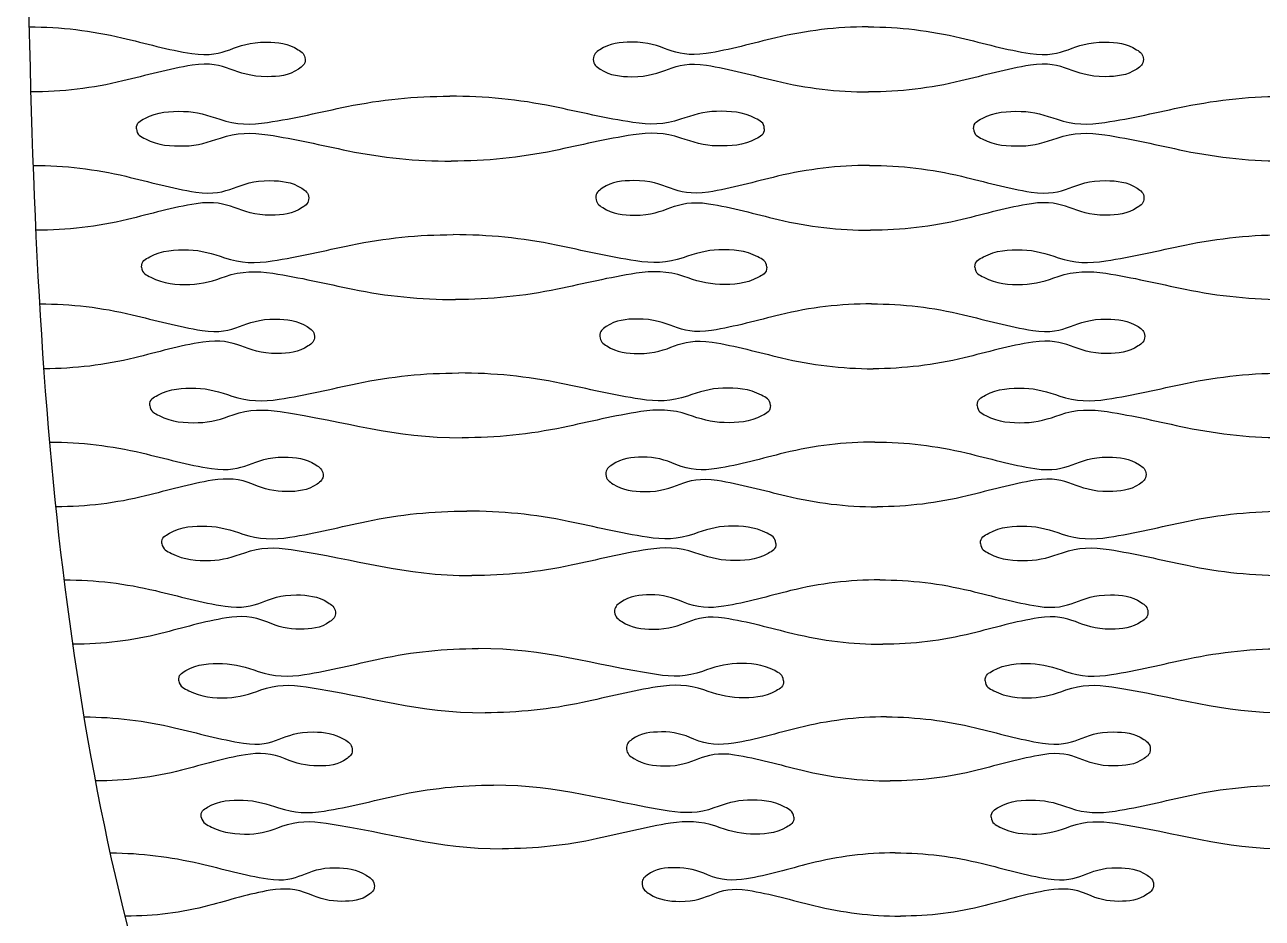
# Model space of a CAD drawing. Extents: x -15.8 to 22.7, y 5.7 to 11.5.
# Drawn here: x 9.923 to 11.948, y 7.16 to 8.622 of the extents above; entities that cross this region are included whole.
import ezdxf

# ---------------------------------------------------------------- set-up
doc = ezdxf.new("R2010")
doc.units = 0
doc.layers.add('DEFAULT', color=7, linetype='CONTINUOUS')

msp = doc.modelspace()

# ---------------------------------------------------------------- linework, layer by layer
at = {"layer": 'DEFAULT'}
for points, knots in [([(9.9234, 9.8123), (9.9234, 8.6318), (9.9234, 8.0416), (10.0267, 7.4513), (10.13, 6.8611), (10.3366, 6.2708), (11.1629, 5.6805)], [0, 0, 0, 0, 1, 1, 1, 2, 2, 2, 2]), ([(9.9308, 8.6185), (9.9823, 8.6185), (10.0322, 8.6125), (10.0824, 8.6007), (10.1205, 8.5917), (10.1581, 8.5809), (10.1969, 8.5749), (10.2545, 8.5661), (10.2641, 8.5943), (10.3189, 8.5937), (10.3376, 8.5935), (10.3542, 8.5919), (10.3708, 8.5812), (10.377, 8.5772), (10.3819, 8.5739), (10.3821, 8.5653)], [0, 0, 0, 0, 1, 1, 1, 2, 2, 2, 3, 3, 3, 4, 4, 4, 5, 5, 5, 5]), ([(11.3031, 8.6185), (11.2517, 8.6185), (11.2021, 8.6126), (11.1521, 8.6007), (11.1143, 8.5917), (11.077, 8.5809), (11.0384, 8.5749), (10.9805, 8.566), (10.971, 8.5943), (10.9158, 8.5937), (10.8972, 8.5935), (10.8807, 8.592), (10.8643, 8.5812), (10.8582, 8.5772), (10.8534, 8.5738), (10.8535, 8.5653)], [0, 0, 0, 0, 1, 1, 1, 2, 2, 2, 3, 3, 3, 4, 4, 4, 5, 5, 5, 5]), ([(11.3031, 8.6185), (11.3546, 8.6185), (11.4044, 8.6125), (11.4544, 8.6007), (11.4924, 8.5917), (11.5298, 8.5809), (11.5685, 8.5749), (11.6263, 8.5661), (11.6358, 8.5943), (11.6908, 8.5937), (11.7094, 8.5935), (11.726, 8.592), (11.7425, 8.5812), (11.7487, 8.5772), (11.7535, 8.5739), (11.7536, 8.5653)], [0, 0, 0, 0, 1, 1, 1, 2, 2, 2, 3, 3, 3, 4, 4, 4, 5, 5, 5, 5]), ([(10.3821, 8.5653), (10.3823, 8.5569), (10.3775, 8.5536), (10.3714, 8.5495), (10.355, 8.5386), (10.3386, 8.5372), (10.32, 8.537), (10.2649, 8.5364), (10.2552, 8.5647), (10.1973, 8.5558), (10.1589, 8.5498), (10.1217, 8.539), (10.084, 8.53), (10.0342, 8.5181), (9.9847, 8.5122), (9.9334, 8.5122)], [0, 0, 0, 0, 1, 1, 1, 2, 2, 2, 3, 3, 3, 4, 4, 4, 5, 5, 5, 5]), ([(10.8535, 8.5653), (10.8537, 8.5568), (10.8585, 8.5535), (10.8647, 8.5495), (10.8813, 8.5388), (10.8979, 8.5372), (10.9166, 8.537), (10.9713, 8.5364), (10.9811, 8.5646), (11.0386, 8.5558), (11.0774, 8.5498), (11.1148, 8.539), (11.1528, 8.53), (11.2028, 8.5182), (11.2525, 8.5122), (11.304, 8.5122)], [0, 0, 0, 0, 1, 1, 1, 2, 2, 2, 3, 3, 3, 4, 4, 4, 5, 5, 5, 5]), ([(11.7536, 8.5653), (11.7536, 8.5569), (11.7488, 8.5535), (11.7426, 8.5495), (11.7262, 8.5387), (11.7096, 8.5372), (11.691, 8.537), (11.6361, 8.5364), (11.6263, 8.5646), (11.5686, 8.5558), (11.53, 8.5498), (11.4927, 8.539), (11.4549, 8.53), (11.4049, 8.5181), (11.3553, 8.5122), (11.304, 8.5122)], [0, 0, 0, 0, 1, 1, 1, 2, 2, 2, 3, 3, 3, 4, 4, 4, 5, 5, 5, 5]), ([(10.1061, 8.452), (10.1059, 8.4623), (10.1125, 8.4648), (10.1198, 8.4687), (10.1405, 8.4798), (10.1609, 8.4808), (10.1833, 8.4803), (10.2042, 8.4798), (10.2232, 8.474), (10.2426, 8.4674), (10.2689, 8.4583), (10.2937, 8.4581), (10.3208, 8.4622), (10.3645, 8.4688), (10.4073, 8.4793), (10.4505, 8.4882), (10.5063, 8.4996), (10.5619, 8.5051), (10.6188, 8.5051)], [0, 0, 0, 0, 1, 1, 1, 2, 2, 2, 3, 3, 3, 4, 4, 4, 5, 5, 5, 6, 6, 6, 6]), ([(11.1333, 8.452), (11.1332, 8.4623), (11.1264, 8.4648), (11.119, 8.4687), (11.0982, 8.4797), (11.0777, 8.4808), (11.0552, 8.4803), (11.0344, 8.4798), (11.0156, 8.4741), (10.9963, 8.4674), (10.97, 8.4582), (10.9453, 8.4581), (10.9183, 8.4622), (10.8743, 8.4688), (10.8312, 8.4793), (10.7877, 8.4882), (10.7317, 8.4996), (10.6759, 8.5051), (10.6188, 8.5051)], [0, 0, 0, 0, 1, 1, 1, 2, 2, 2, 3, 3, 3, 4, 4, 4, 5, 5, 5, 6, 6, 6, 6]), ([(11.4757, 8.452), (11.4756, 8.4623), (11.4824, 8.4648), (11.4897, 8.4687), (11.5105, 8.4798), (11.5309, 8.4808), (11.5533, 8.4803), (11.5742, 8.4798), (11.5931, 8.4741), (11.6124, 8.4674), (11.6388, 8.4583), (11.6635, 8.4581), (11.6905, 8.4622), (11.7344, 8.4688), (11.7774, 8.4793), (11.8207, 8.4882), (11.8766, 8.4996), (11.9322, 8.5051), (11.9893, 8.5051)], [0, 0, 0, 0, 1, 1, 1, 2, 2, 2, 3, 3, 3, 4, 4, 4, 5, 5, 5, 6, 6, 6, 6]), ([(10.1061, 8.452), (10.1065, 8.4417), (10.1134, 8.4392), (10.1208, 8.4353), (10.1418, 8.4245), (10.1623, 8.4232), (10.1849, 8.4238), (10.2056, 8.4242), (10.2243, 8.43), (10.2434, 8.4367), (10.2697, 8.4459), (10.2944, 8.4459), (10.3213, 8.4419), (10.3654, 8.4353), (10.4087, 8.4248), (10.4523, 8.4159), (10.5083, 8.4045), (10.564, 8.3989), (10.6211, 8.3989)], [0, 0, 0, 0, 1, 1, 1, 2, 2, 2, 3, 3, 3, 4, 4, 4, 5, 5, 5, 6, 6, 6, 6]), ([(11.1333, 8.452), (11.1335, 8.4418), (11.1268, 8.4392), (11.1195, 8.4353), (11.0988, 8.4242), (11.0784, 8.4232), (11.056, 8.4238), (11.0351, 8.4242), (11.0162, 8.43), (10.9968, 8.4367), (10.9704, 8.4458), (10.9457, 8.446), (10.9186, 8.4419), (10.875, 8.4353), (10.8322, 8.4248), (10.789, 8.4159), (10.7334, 8.4044), (10.678, 8.3989), (10.6211, 8.3989)], [0, 0, 0, 0, 1, 1, 1, 2, 2, 2, 3, 3, 3, 4, 4, 4, 5, 5, 5, 6, 6, 6, 6]), ([(11.4757, 8.452), (11.4758, 8.4417), (11.4826, 8.4392), (11.4899, 8.4353), (11.5108, 8.4244), (11.5312, 8.4232), (11.5537, 8.4238), (11.5745, 8.4242), (11.5933, 8.43), (11.6126, 8.4367), (11.6389, 8.4458), (11.6636, 8.4459), (11.6906, 8.4419), (11.7345, 8.4353), (11.7775, 8.4248), (11.8209, 8.4159), (11.8767, 8.4045), (11.9323, 8.3989), (11.9893, 8.3989)], [0, 0, 0, 0, 1, 1, 1, 2, 2, 2, 3, 3, 3, 4, 4, 4, 5, 5, 5, 6, 6, 6, 6]), ([(9.9374, 8.3918), (9.9889, 8.3918), (10.0387, 8.3859), (10.0888, 8.3741), (10.1269, 8.3651), (10.1645, 8.3543), (10.2033, 8.3483), (10.2606, 8.3396), (10.27, 8.3677), (10.3246, 8.3671), (10.3433, 8.3668), (10.3599, 8.3652), (10.3765, 8.3546), (10.3827, 8.3506), (10.3877, 8.3473), (10.3879, 8.3388)], [0, 0, 0, 0, 1, 1, 1, 2, 2, 2, 3, 3, 3, 4, 4, 4, 5, 5, 5, 5]), ([(11.3053, 8.3918), (11.2541, 8.3918), (11.2047, 8.386), (11.1549, 8.3741), (11.1173, 8.3651), (11.0802, 8.3543), (11.0418, 8.3483), (10.9839, 8.3394), (10.9746, 8.3677), (10.9194, 8.3671), (10.901, 8.3668), (10.8846, 8.3655), (10.8682, 8.3546), (10.8622, 8.3505), (10.8575, 8.3472), (10.8577, 8.3388)], [0, 0, 0, 0, 1, 1, 1, 2, 2, 2, 3, 3, 3, 4, 4, 4, 5, 5, 5, 5]), ([(11.3053, 8.3918), (11.3567, 8.3918), (11.4063, 8.3859), (11.4562, 8.3741), (11.4941, 8.3651), (11.5314, 8.3543), (11.5701, 8.3483), (11.6277, 8.3395), (11.637, 8.3677), (11.6919, 8.3671), (11.7104, 8.3668), (11.7269, 8.3653), (11.7434, 8.3546), (11.7495, 8.3506), (11.7544, 8.3472), (11.7544, 8.3388)], [0, 0, 0, 0, 1, 1, 1, 2, 2, 2, 3, 3, 3, 4, 4, 4, 5, 5, 5, 5]), ([(10.3879, 8.3388), (10.3882, 8.3303), (10.3836, 8.327), (10.3775, 8.3229), (10.3613, 8.312), (10.3449, 8.3107), (10.3265, 8.3104), (10.2713, 8.3098), (10.2619, 8.3381), (10.204, 8.3292), (10.1658, 8.3232), (10.1289, 8.3125), (10.0915, 8.3035), (10.0419, 8.2915), (9.9927, 8.2857), (9.9417, 8.2857)], [0, 0, 0, 0, 1, 1, 1, 2, 2, 2, 3, 3, 3, 4, 4, 4, 5, 5, 5, 5]), ([(10.8577, 8.3388), (10.8579, 8.3302), (10.8628, 8.3269), (10.8689, 8.3229), (10.8855, 8.3122), (10.9021, 8.3107), (10.9207, 8.3104), (10.9753, 8.3098), (10.9849, 8.338), (11.0422, 8.3292), (11.0808, 8.3232), (11.1182, 8.3124), (11.1561, 8.3035), (11.2059, 8.2916), (11.2555, 8.2857), (11.3068, 8.2857)], [0, 0, 0, 0, 1, 1, 1, 2, 2, 2, 3, 3, 3, 4, 4, 4, 5, 5, 5, 5]), ([(11.7544, 8.3388), (11.7544, 8.3303), (11.7497, 8.327), (11.7436, 8.3229), (11.7272, 8.3121), (11.7107, 8.3107), (11.6922, 8.3104), (11.6373, 8.3098), (11.6278, 8.3381), (11.5702, 8.3292), (11.5318, 8.3232), (11.4946, 8.3125), (11.457, 8.3035), (11.4073, 8.2916), (11.3579, 8.2857), (11.3068, 8.2857)], [0, 0, 0, 0, 1, 1, 1, 2, 2, 2, 3, 3, 3, 4, 4, 4, 5, 5, 5, 5]), ([(10.1146, 8.2255), (10.1143, 8.2357), (10.1208, 8.2383), (10.128, 8.2422), (10.1486, 8.2533), (10.1688, 8.2543), (10.1911, 8.2538), (10.212, 8.2533), (10.2309, 8.2475), (10.2503, 8.2408), (10.2766, 8.2318), (10.3013, 8.2315), (10.3282, 8.2356), (10.3716, 8.2422), (10.4141, 8.2527), (10.4571, 8.2616), (10.5126, 8.2731), (10.5678, 8.2786), (10.6244, 8.2786)], [0, 0, 0, 0, 1, 1, 1, 2, 2, 2, 3, 3, 3, 4, 4, 4, 5, 5, 5, 6, 6, 6, 6]), ([(11.1372, 8.2255), (11.137, 8.2358), (11.1302, 8.2383), (11.1229, 8.2422), (11.1021, 8.2531), (11.0817, 8.2543), (11.0592, 8.2538), (11.0385, 8.2533), (11.0198, 8.2475), (11.0007, 8.2408), (10.9745, 8.2316), (10.9499, 8.2316), (10.9231, 8.2356), (10.8792, 8.2422), (10.8361, 8.2527), (10.7928, 8.2616), (10.737, 8.273), (10.6814, 8.2786), (10.6244, 8.2786)], [0, 0, 0, 0, 1, 1, 1, 2, 2, 2, 3, 3, 3, 4, 4, 4, 5, 5, 5, 6, 6, 6, 6]), ([(11.478, 8.2255), (11.4779, 8.2357), (11.4846, 8.2383), (11.4919, 8.2422), (11.5125, 8.2532), (11.5329, 8.2543), (11.5552, 8.2538), (11.576, 8.2533), (11.5948, 8.2475), (11.614, 8.2408), (11.6403, 8.2317), (11.665, 8.2315), (11.6918, 8.2356), (11.7355, 8.2422), (11.7783, 8.2527), (11.8214, 8.2616), (11.8771, 8.2731), (11.9325, 8.2786), (11.9893, 8.2786)], [0, 0, 0, 0, 1, 1, 1, 2, 2, 2, 3, 3, 3, 4, 4, 4, 5, 5, 5, 6, 6, 6, 6]), ([(10.1146, 8.2255), (10.1153, 8.2151), (10.1222, 8.2127), (10.1296, 8.2088), (10.1506, 8.198), (10.1711, 8.1967), (10.1937, 8.1973), (10.2142, 8.1977), (10.2327, 8.2035), (10.2516, 8.2102), (10.2778, 8.2194), (10.3023, 8.2194), (10.3291, 8.2154), (10.3731, 8.2088), (10.4163, 8.1983), (10.4599, 8.1894), (10.5157, 8.178), (10.5712, 8.1725), (10.6282, 8.1725)], [0, 0, 0, 0, 1, 1, 1, 2, 2, 2, 3, 3, 3, 4, 4, 4, 5, 5, 5, 6, 6, 6, 6]), ([(11.1372, 8.2255), (11.1375, 8.2153), (11.1308, 8.2127), (11.1236, 8.2088), (11.103, 8.1977), (11.0828, 8.1967), (11.0605, 8.1973), (11.0397, 8.1977), (11.0208, 8.2035), (11.0015, 8.2102), (10.9752, 8.2192), (10.9505, 8.2195), (10.9236, 8.2154), (10.8803, 8.2088), (10.8378, 8.1983), (10.795, 8.1894), (10.7397, 8.1779), (10.6846, 8.1725), (10.6282, 8.1725)], [0, 0, 0, 0, 1, 1, 1, 2, 2, 2, 3, 3, 3, 4, 4, 4, 5, 5, 5, 6, 6, 6, 6]), ([(11.478, 8.2255), (11.4782, 8.2152), (11.4849, 8.2127), (11.4923, 8.2088), (11.513, 8.1979), (11.5334, 8.1967), (11.5559, 8.1973), (11.5765, 8.1977), (11.5952, 8.2035), (11.6143, 8.2102), (11.6406, 8.2193), (11.6651, 8.2194), (11.692, 8.2154), (11.7357, 8.2088), (11.7785, 8.1983), (11.8218, 8.1894), (11.8773, 8.178), (11.9326, 8.1725), (11.9893, 8.1725)], [0, 0, 0, 0, 1, 1, 1, 2, 2, 2, 3, 3, 3, 4, 4, 4, 5, 5, 5, 6, 6, 6, 6]), ([(9.9481, 8.1654), (9.9994, 8.1654), (10.0491, 8.1594), (10.0991, 8.1476), (10.1371, 8.1386), (10.1747, 8.1279), (10.2135, 8.1219), (10.2704, 8.1132), (10.2795, 8.1413), (10.3338, 8.1406), (10.3524, 8.1404), (10.369, 8.1387), (10.3856, 8.1282), (10.3918, 8.1242), (10.3968, 8.1209), (10.3973, 8.1124)], [0, 0, 0, 0, 1, 1, 1, 2, 2, 2, 3, 3, 3, 4, 4, 4, 5, 5, 5, 5]), ([(11.3089, 8.1654), (11.258, 8.1654), (11.2089, 8.1595), (11.1594, 8.1476), (11.1221, 8.1386), (11.0853, 8.1278), (11.0472, 8.1219), (10.9893, 8.1129), (10.9804, 8.1413), (10.9253, 8.1406), (10.907, 8.1404), (10.8907, 8.1391), (10.8746, 8.1282), (10.8686, 8.1241), (10.8639, 8.1207), (10.8643, 8.1124)], [0, 0, 0, 0, 1, 1, 1, 2, 2, 2, 3, 3, 3, 4, 4, 4, 5, 5, 5, 5]), ([(11.3089, 8.1654), (11.36, 8.1654), (11.4094, 8.1595), (11.4591, 8.1476), (11.4968, 8.1386), (11.534, 8.1279), (11.5725, 8.1219), (11.6299, 8.1131), (11.6388, 8.1413), (11.6935, 8.1406), (11.712, 8.1404), (11.7284, 8.1389), (11.7448, 8.1282), (11.7509, 8.1241), (11.7557, 8.1208), (11.7558, 8.1124)], [0, 0, 0, 0, 1, 1, 1, 2, 2, 2, 3, 3, 3, 4, 4, 4, 5, 5, 5, 5]), ([(10.3973, 8.1124), (10.3977, 8.104), (10.3931, 8.1006), (10.3872, 8.0966), (10.3711, 8.0856), (10.3549, 8.0843), (10.3367, 8.0841), (10.2816, 8.0835), (10.2724, 8.1118), (10.2146, 8.1028), (10.1767, 8.0969), (10.1403, 8.0861), (10.1033, 8.0771), (10.0542, 8.0652), (10.0054, 8.0593), (9.9549, 8.0593)], [0, 0, 0, 0, 1, 1, 1, 2, 2, 2, 3, 3, 3, 4, 4, 4, 5, 5, 5, 5]), ([(10.8643, 8.1124), (10.8645, 8.1039), (10.8695, 8.1005), (10.8757, 8.0966), (10.8921, 8.0859), (10.9087, 8.0843), (10.9273, 8.0841), (10.9815, 8.0835), (10.9908, 8.1116), (11.0478, 8.1028), (11.0863, 8.0968), (11.1235, 8.0861), (11.1613, 8.0771), (11.2109, 8.0653), (11.2601, 8.0593), (11.3112, 8.0593)], [0, 0, 0, 0, 1, 1, 1, 2, 2, 2, 3, 3, 3, 4, 4, 4, 5, 5, 5, 5]), ([(11.7558, 8.1124), (11.7558, 8.1039), (11.7511, 8.1006), (11.745, 8.0966), (11.7288, 8.0858), (11.7124, 8.0843), (11.694, 8.0841), (11.6393, 8.0835), (11.6301, 8.1117), (11.5727, 8.1028), (11.5345, 8.0969), (11.4976, 8.0861), (11.4603, 8.0771), (11.4109, 8.0652), (11.3619, 8.0593), (11.3112, 8.0593)], [0, 0, 0, 0, 1, 1, 1, 2, 2, 2, 3, 3, 3, 4, 4, 4, 5, 5, 5, 5]), ([(10.128, 7.9992), (10.1274, 8.0093), (10.1338, 8.012), (10.1409, 8.0159), (10.1613, 8.0271), (10.1812, 8.028), (10.2033, 8.0275), (10.2241, 8.027), (10.243, 8.0212), (10.2623, 8.0146), (10.2885, 8.0056), (10.313, 8.0052), (10.3398, 8.0093), (10.3828, 8.0159), (10.4249, 8.0264), (10.4673, 8.0353), (10.5224, 8.0468), (10.5771, 8.0523), (10.6333, 8.0523)], [0, 0, 0, 0, 1, 1, 1, 2, 2, 2, 3, 3, 3, 4, 4, 4, 5, 5, 5, 6, 6, 6, 6]), ([(11.1432, 7.9992), (11.143, 8.0095), (11.1362, 8.012), (11.1289, 8.0159), (11.1082, 8.0268), (11.0878, 8.028), (11.0655, 8.0275), (11.045, 8.027), (11.0265, 8.0212), (11.0076, 8.0146), (10.9815, 8.0053), (10.9572, 8.0053), (10.9305, 8.0093), (10.8868, 8.016), (10.844, 8.0264), (10.8008, 8.0353), (10.7453, 8.0467), (10.69, 8.0523), (10.6333, 8.0523)], [0, 0, 0, 0, 1, 1, 1, 2, 2, 2, 3, 3, 3, 4, 4, 4, 5, 5, 5, 6, 6, 6, 6]), ([(11.4816, 7.9992), (11.4815, 8.0094), (11.4881, 8.012), (11.4953, 8.0159), (11.5158, 8.027), (11.536, 8.028), (11.5582, 8.0275), (11.5789, 8.027), (11.5975, 8.0212), (11.6166, 8.0146), (11.6427, 8.0055), (11.6672, 8.0053), (11.6939, 8.0093), (11.7373, 8.0159), (11.7797, 8.0264), (11.8226, 8.0353), (11.8778, 8.0468), (11.9328, 8.0523), (11.9893, 8.0523)], [0, 0, 0, 0, 1, 1, 1, 2, 2, 2, 3, 3, 3, 4, 4, 4, 5, 5, 5, 6, 6, 6, 6]), ([(10.128, 7.9992), (10.1289, 7.9889), (10.1358, 7.9865), (10.1433, 7.9826), (10.1642, 7.9719), (10.1847, 7.9705), (10.2072, 7.9711), (10.2275, 7.9715), (10.2457, 7.9772), (10.2644, 7.9839), (10.2903, 7.9933), (10.3146, 7.9931), (10.3411, 7.9891), (10.4507, 7.9727), (10.526, 7.9463), (10.639, 7.9463)], [0, 0, 0, 0, 1, 1, 1, 2, 2, 2, 3, 3, 3, 4, 4, 4, 5, 5, 5, 5]), ([(11.1432, 7.9992), (11.1436, 7.9891), (11.1371, 7.9865), (11.13, 7.9826), (11.1096, 7.9715), (11.0896, 7.9706), (11.0676, 7.9711), (11.0468, 7.9716), (11.028, 7.9773), (11.0088, 7.9839), (10.9826, 7.9929), (10.9581, 7.9932), (10.9314, 7.9891), (10.8885, 7.9826), (10.8465, 7.9721), (10.8041, 7.9632), (10.7494, 7.9518), (10.6949, 7.9463), (10.639, 7.9463)], [0, 0, 0, 0, 1, 1, 1, 2, 2, 2, 3, 3, 3, 4, 4, 4, 5, 5, 5, 6, 6, 6, 6]), ([(11.4816, 7.9992), (11.4819, 7.989), (11.4886, 7.9865), (11.4959, 7.9826), (11.5166, 7.9717), (11.5368, 7.9705), (11.5591, 7.9711), (11.5796, 7.9716), (11.5982, 7.9773), (11.6171, 7.9839), (11.6431, 7.9931), (11.6675, 7.9932), (11.6942, 7.9891), (11.7376, 7.9826), (11.7801, 7.9721), (11.823, 7.9632), (11.8781, 7.9519), (11.933, 7.9463), (11.9893, 7.9463)], [0, 0, 0, 0, 1, 1, 1, 2, 2, 2, 3, 3, 3, 4, 4, 4, 5, 5, 5, 6, 6, 6, 6]), ([(9.9645, 7.9393), (10.0156, 7.9393), (10.065, 7.9333), (10.1148, 7.9215), (10.1528, 7.9126), (10.1902, 7.9019), (10.229, 7.8959), (10.2853, 7.8873), (10.2941, 7.9152), (10.3477, 7.9146), (10.3663, 7.9144), (10.3829, 7.9126), (10.3994, 7.9021), (10.4057, 7.8982), (10.4107, 7.8949), (10.4114, 7.8864)], [0, 0, 0, 0, 1, 1, 1, 2, 2, 2, 3, 3, 3, 4, 4, 4, 5, 5, 5, 5]), ([(11.3143, 7.9393), (11.2639, 7.9393), (11.2153, 7.9334), (11.1663, 7.9215), (11.1294, 7.9126), (11.0931, 7.9018), (11.0554, 7.8959), (11.0319, 7.8923), (11.0111, 7.8929), (10.9887, 7.9027), (10.971, 7.9104), (10.9538, 7.9148), (10.9343, 7.9146), (10.9162, 7.9144), (10.9001, 7.9131), (10.8842, 7.9021), (10.8783, 7.8981), (10.8738, 7.8947), (10.8742, 7.8864)], [0, 0, 0, 0, 1, 1, 1, 2, 2, 2, 3, 3, 3, 4, 4, 4, 5, 5, 5, 6, 6, 6, 6]), ([(11.3143, 7.9393), (11.3651, 7.9393), (11.4142, 7.9333), (11.4635, 7.9215), (11.5009, 7.9126), (11.5379, 7.9019), (11.5761, 7.8959), (11.6332, 7.8871), (11.6416, 7.9152), (11.696, 7.9146), (11.7143, 7.9144), (11.7307, 7.9128), (11.7469, 7.9021), (11.753, 7.8981), (11.7578, 7.8948), (11.7579, 7.8864)], [0, 0, 0, 0, 1, 1, 1, 2, 2, 2, 3, 3, 3, 4, 4, 4, 5, 5, 5, 5]), ([(10.4114, 7.8864), (10.412, 7.8782), (10.4076, 7.8747), (10.4018, 7.8706), (10.386, 7.8596), (10.37, 7.8584), (10.352, 7.8582), (10.3325, 7.858), (10.3152, 7.8625), (10.2974, 7.8701), (10.275, 7.8797), (10.2541, 7.8805), (10.2306, 7.8768), (10.1933, 7.8709), (10.1574, 7.8602), (10.121, 7.8512), (10.0726, 7.8393), (10.0245, 7.8335), (9.9746, 7.8335)], [0, 0, 0, 0, 1, 1, 1, 2, 2, 2, 3, 3, 3, 4, 4, 4, 5, 5, 5, 6, 6, 6, 6]), ([(10.8742, 7.8864), (10.8747, 7.8779), (10.8796, 7.8746), (10.8858, 7.8706), (10.9022, 7.8601), (10.9186, 7.8584), (10.9371, 7.8582), (10.9909, 7.8576), (10.9998, 7.8856), (11.0563, 7.8768), (11.0945, 7.8709), (11.1316, 7.8602), (11.1691, 7.8512), (11.2182, 7.8395), (11.2671, 7.8335), (11.3177, 7.8335)], [0, 0, 0, 0, 1, 1, 1, 2, 2, 2, 3, 3, 3, 4, 4, 4, 5, 5, 5, 5]), ([(11.7579, 7.8864), (11.7579, 7.878), (11.7533, 7.8746), (11.7473, 7.8706), (11.7312, 7.8598), (11.715, 7.8584), (11.6967, 7.8582), (11.6423, 7.8576), (11.6336, 7.8858), (11.5764, 7.8768), (11.5387, 7.8709), (11.5022, 7.8602), (11.4653, 7.8512), (11.4164, 7.8394), (11.368, 7.8335), (11.3177, 7.8335)], [0, 0, 0, 0, 1, 1, 1, 2, 2, 2, 3, 3, 3, 4, 4, 4, 5, 5, 5, 5]), ([(10.1477, 7.7735), (10.1469, 7.7834), (10.1531, 7.7862), (10.1601, 7.7901), (10.1801, 7.8015), (10.1997, 7.8022), (10.2215, 7.8017), (10.2423, 7.8012), (10.261, 7.7954), (10.2802, 7.7888), (10.3062, 7.7799), (10.3305, 7.7795), (10.3571, 7.7836), (10.3994, 7.7902), (10.4408, 7.8007), (10.4826, 7.8095), (10.537, 7.821), (10.5911, 7.8264), (10.6466, 7.8264)], [0, 0, 0, 0, 1, 1, 1, 2, 2, 2, 3, 3, 3, 4, 4, 4, 5, 5, 5, 6, 6, 6, 6]), ([(11.1522, 7.7735), (11.1518, 7.7837), (11.1451, 7.7863), (11.1378, 7.7901), (11.1173, 7.801), (11.0971, 7.8022), (11.0749, 7.8017), (11.0546, 7.8012), (11.0364, 7.7955), (11.0178, 7.7888), (10.992, 7.7796), (10.9679, 7.7796), (10.9416, 7.7836), (10.8982, 7.7902), (10.8556, 7.8007), (10.8127, 7.8095), (10.7576, 7.8209), (10.7028, 7.8264), (10.6466, 7.8264)], [0, 0, 0, 0, 1, 1, 1, 2, 2, 2, 3, 3, 3, 4, 4, 4, 5, 5, 5, 6, 6, 6, 6]), ([(11.487, 7.7735), (11.4868, 7.7836), (11.4933, 7.7862), (11.5004, 7.7901), (11.5207, 7.8012), (11.5406, 7.8022), (11.5626, 7.8017), (11.5831, 7.8012), (11.6016, 7.7955), (11.6205, 7.7888), (11.6463, 7.7798), (11.6705, 7.7796), (11.697, 7.7836), (11.7399, 7.7902), (11.7819, 7.8007), (11.8242, 7.8095), (11.8789, 7.8209), (11.9334, 7.8264), (11.9893, 7.8264)], [0, 0, 0, 0, 1, 1, 1, 2, 2, 2, 3, 3, 3, 4, 4, 4, 5, 5, 5, 6, 6, 6, 6]), ([(10.1477, 7.7735), (10.149, 7.7633), (10.156, 7.7608), (10.1635, 7.757), (10.1843, 7.7465), (10.2047, 7.745), (10.2271, 7.7455), (10.2471, 7.746), (10.2649, 7.7516), (10.2832, 7.7583), (10.3088, 7.7677), (10.3328, 7.7674), (10.359, 7.7635), (10.4678, 7.7472), (10.5424, 7.7209), (10.6547, 7.7209)], [0, 0, 0, 0, 1, 1, 1, 2, 2, 2, 3, 3, 3, 4, 4, 4, 5, 5, 5, 5]), ([(11.1522, 7.7735), (11.1528, 7.7636), (11.1464, 7.7609), (11.1394, 7.757), (11.1193, 7.7458), (11.0996, 7.745), (11.0778, 7.7455), (11.0572, 7.746), (11.0385, 7.7518), (11.0195, 7.7583), (10.9936, 7.7672), (10.9693, 7.7676), (10.9428, 7.7635), (10.9006, 7.757), (10.8593, 7.7465), (10.8176, 7.7377), (10.7636, 7.7263), (10.7099, 7.7209), (10.6547, 7.7209)], [0, 0, 0, 0, 1, 1, 1, 2, 2, 2, 3, 3, 3, 4, 4, 4, 5, 5, 5, 6, 6, 6, 6]), ([(11.487, 7.7735), (11.4874, 7.7634), (11.4941, 7.7609), (11.5013, 7.757), (11.5218, 7.7462), (11.5418, 7.745), (11.5639, 7.7455), (11.5842, 7.746), (11.6025, 7.7517), (11.6212, 7.7583), (11.6469, 7.7674), (11.671, 7.7675), (11.6973, 7.7635), (11.7403, 7.7569), (11.7824, 7.7465), (11.8249, 7.7377), (11.8794, 7.7264), (11.9336, 7.7209), (11.9893, 7.7209)], [0, 0, 0, 0, 1, 1, 1, 2, 2, 2, 3, 3, 3, 4, 4, 4, 5, 5, 5, 6, 6, 6, 6]), ([(9.9884, 7.7139), (10.0391, 7.7139), (10.0882, 7.7078), (10.1375, 7.6962), (10.1753, 7.6873), (10.2127, 7.6766), (10.2512, 7.6707), (10.3068, 7.6621), (10.315, 7.6899), (10.3679, 7.6893), (10.3864, 7.6891), (10.4028, 7.6872), (10.4193, 7.6769), (10.4256, 7.673), (10.4307, 7.6697), (10.4316, 7.6612)], [0, 0, 0, 0, 1, 1, 1, 2, 2, 2, 3, 3, 3, 4, 4, 4, 5, 5, 5, 5]), ([(11.3223, 7.7139), (11.2726, 7.7139), (11.2246, 7.7081), (11.1763, 7.6962), (11.14, 7.6873), (11.1043, 7.6766), (11.0672, 7.6707), (11.0439, 7.667), (11.0233, 7.6678), (11.0012, 7.6774), (10.9837, 7.685), (10.9666, 7.6895), (10.9472, 7.6893), (10.9294, 7.6891), (10.9136, 7.6879), (10.898, 7.6769), (10.8922, 7.6728), (10.8879, 7.6693), (10.8885, 7.6612)], [0, 0, 0, 0, 1, 1, 1, 2, 2, 2, 3, 3, 3, 4, 4, 4, 5, 5, 5, 6, 6, 6, 6]), ([(11.3223, 7.7139), (11.3725, 7.7139), (11.4211, 7.7079), (11.4699, 7.6962), (11.5069, 7.6873), (11.5435, 7.6766), (11.5813, 7.6707), (11.6379, 7.6619), (11.6457, 7.6899), (11.6996, 7.6893), (11.7177, 7.6891), (11.7339, 7.6875), (11.7499, 7.6769), (11.756, 7.6729), (11.7607, 7.6695), (11.7608, 7.6612)], [0, 0, 0, 0, 1, 1, 1, 2, 2, 2, 3, 3, 3, 4, 4, 4, 5, 5, 5, 5]), ([(10.4316, 7.6612), (10.4324, 7.6532), (10.4284, 7.6496), (10.4226, 7.6455), (10.4072, 7.6344), (10.3916, 7.6333), (10.3739, 7.6331), (10.3545, 7.6329), (10.3373, 7.6374), (10.3197, 7.645), (10.2974, 7.6545), (10.2768, 7.6554), (10.2534, 7.6517), (10.217, 7.6458), (10.1819, 7.6351), (10.1463, 7.6262), (10.0987, 7.6142), (10.0515, 7.6085), (10.0025, 7.6085)], [0, 0, 0, 0, 1, 1, 1, 2, 2, 2, 3, 3, 3, 4, 4, 4, 5, 5, 5, 6, 6, 6, 6]), ([(10.8885, 7.6612), (10.8891, 7.6528), (10.8941, 7.6495), (10.9003, 7.6455), (10.9166, 7.6351), (10.9329, 7.6333), (10.9512, 7.6331), (11.0042, 7.6325), (11.0126, 7.6604), (11.0684, 7.6517), (11.1063, 7.6458), (11.143, 7.6351), (11.1801, 7.6262), (11.2287, 7.6145), (11.277, 7.6085), (11.327, 7.6085)], [0, 0, 0, 0, 1, 1, 1, 2, 2, 2, 3, 3, 3, 4, 4, 4, 5, 5, 5, 5]), ([(11.7608, 7.6612), (11.7609, 7.6529), (11.7564, 7.6495), (11.7504, 7.6455), (11.7346, 7.6348), (11.7187, 7.6333), (11.7006, 7.6331), (11.6467, 7.6325), (11.6385, 7.6606), (11.5818, 7.6517), (11.5446, 7.6458), (11.5087, 7.6351), (11.4723, 7.6262), (11.4243, 7.6144), (11.3765, 7.6085), (11.327, 7.6085)], [0, 0, 0, 0, 1, 1, 1, 2, 2, 2, 3, 3, 3, 4, 4, 4, 5, 5, 5, 5]), ([(10.1754, 7.5488), (10.1743, 7.5585), (10.1801, 7.5614), (10.187, 7.5654), (10.2065, 7.5768), (10.2258, 7.5774), (10.2471, 7.5769), (10.2677, 7.5764), (10.2864, 7.5706), (10.3054, 7.5641), (10.331, 7.5553), (10.355, 7.5548), (10.3813, 7.5589), (10.4228, 7.5654), (10.4633, 7.5759), (10.5042, 7.5847), (10.5577, 7.5962), (10.6108, 7.6015), (10.6654, 7.6015)], [0, 0, 0, 0, 1, 1, 1, 2, 2, 2, 3, 3, 3, 4, 4, 4, 5, 5, 5, 6, 6, 6, 6]), ([(11.1648, 7.5488), (11.1642, 7.5589), (11.1576, 7.5615), (11.1503, 7.5654), (11.13, 7.5761), (11.1101, 7.5774), (11.0882, 7.5769), (11.0682, 7.5764), (11.0504, 7.5707), (11.0321, 7.5641), (11.0068, 7.5548), (10.9831, 7.5549), (10.9572, 7.5589), (10.8497, 7.5753), (10.7763, 7.6015), (10.6654, 7.6015)], [0, 0, 0, 0, 1, 1, 1, 2, 2, 2, 3, 3, 3, 4, 4, 4, 5, 5, 5, 5]), ([(11.4946, 7.5488), (11.4943, 7.5588), (11.5006, 7.5615), (11.5076, 7.5654), (11.5275, 7.5764), (11.5471, 7.5774), (11.5687, 7.5769), (11.589, 7.5764), (11.6073, 7.5707), (11.6259, 7.5641), (11.6514, 7.5551), (11.6753, 7.5548), (11.7013, 7.5589), (11.7436, 7.5654), (11.7849, 7.5759), (11.8266, 7.5847), (11.8805, 7.596), (11.9342, 7.6015), (11.9893, 7.6015)], [0, 0, 0, 0, 1, 1, 1, 2, 2, 2, 3, 3, 3, 4, 4, 4, 5, 5, 5, 6, 6, 6, 6]), ([(10.1754, 7.5488), (10.1771, 7.5387), (10.1841, 7.5362), (10.1917, 7.5324), (10.2123, 7.5221), (10.2325, 7.5205), (10.2547, 7.521), (10.2742, 7.5215), (10.2917, 7.527), (10.3095, 7.5337), (10.3346, 7.5432), (10.3581, 7.5427), (10.3838, 7.5389), (10.4916, 7.5226), (10.5652, 7.4965), (10.6764, 7.4965)], [0, 0, 0, 0, 1, 1, 1, 2, 2, 2, 3, 3, 3, 4, 4, 4, 5, 5, 5, 5]), ([(11.1648, 7.5488), (11.1655, 7.5391), (11.1594, 7.5363), (11.1525, 7.5324), (11.1328, 7.5213), (11.1135, 7.5205), (11.0921, 7.521), (11.0717, 7.5215), (11.0533, 7.5272), (11.0344, 7.5337), (11.0089, 7.5425), (10.985, 7.5429), (10.9588, 7.5389), (10.9174, 7.5324), (10.877, 7.522), (10.8361, 7.5133), (10.7832, 7.5019), (10.7305, 7.4965), (10.6764, 7.4965)], [0, 0, 0, 0, 1, 1, 1, 2, 2, 2, 3, 3, 3, 4, 4, 4, 5, 5, 5, 6, 6, 6, 6]), ([(11.4946, 7.5488), (11.495, 7.5388), (11.5016, 7.5362), (11.5089, 7.5324), (11.529, 7.5217), (11.5488, 7.5205), (11.5706, 7.521), (11.5905, 7.5215), (11.6085, 7.5271), (11.6268, 7.5337), (11.6522, 7.5428), (11.6758, 7.5428), (11.7018, 7.5389), (11.8079, 7.5226), (11.8796, 7.4965), (11.9893, 7.4965)], [0, 0, 0, 0, 1, 1, 1, 2, 2, 2, 3, 3, 3, 4, 4, 4, 5, 5, 5, 5]), ([(10.0211, 7.4896), (10.0713, 7.4896), (10.1198, 7.4835), (10.1686, 7.472), (10.2061, 7.4632), (10.2431, 7.4526), (10.2814, 7.4467), (10.3359, 7.4383), (10.3435, 7.4658), (10.3953, 7.4651), (10.4137, 7.4649), (10.43, 7.4629), (10.4463, 7.4528), (10.4527, 7.4489), (10.4578, 7.4456), (10.459, 7.4373)], [0, 0, 0, 0, 1, 1, 1, 2, 2, 2, 3, 3, 3, 4, 4, 4, 5, 5, 5, 5]), ([(11.3332, 7.4896), (11.2844, 7.4896), (11.2373, 7.4838), (11.19, 7.472), (11.1545, 7.4632), (11.1195, 7.4525), (11.0832, 7.4467), (11.0602, 7.443), (11.04, 7.4439), (11.0182, 7.4534), (11.0009, 7.4609), (10.984, 7.4654), (10.9649, 7.4651), (10.9474, 7.4649), (10.932, 7.4638), (10.9168, 7.4528), (10.9111, 7.4487), (10.9071, 7.4452), (10.9079, 7.4373)], [0, 0, 0, 0, 1, 1, 1, 2, 2, 2, 3, 3, 3, 4, 4, 4, 5, 5, 5, 6, 6, 6, 6]), ([(11.3332, 7.4896), (11.3827, 7.4896), (11.4305, 7.4837), (11.4786, 7.472), (11.5151, 7.4632), (11.5511, 7.4526), (11.5884, 7.4467), (11.6443, 7.4379), (11.6513, 7.4658), (11.7045, 7.4651), (11.7224, 7.4649), (11.7383, 7.4634), (11.7541, 7.4528), (11.76, 7.4489), (11.7646, 7.4455), (11.7648, 7.4373)], [0, 0, 0, 0, 1, 1, 1, 2, 2, 2, 3, 3, 3, 4, 4, 4, 5, 5, 5, 5]), ([(10.459, 7.4373), (10.4601, 7.4294), (10.4563, 7.4258), (10.4507, 7.4217), (10.4358, 7.4105), (10.4206, 7.4096), (10.4033, 7.4094), (10.3841, 7.4091), (10.3671, 7.4137), (10.3496, 7.4211), (10.3277, 7.4304), (10.3074, 7.4316), (10.2843, 7.4278), (10.2488, 7.422), (10.2147, 7.4114), (10.1801, 7.4025), (10.1337, 7.3906), (10.0877, 7.3849), (10.0398, 7.3849)], [0, 0, 0, 0, 1, 1, 1, 2, 2, 2, 3, 3, 3, 4, 4, 4, 5, 5, 5, 6, 6, 6, 6]), ([(10.9079, 7.4373), (10.9087, 7.4289), (10.9136, 7.4256), (10.9198, 7.4217), (10.9359, 7.4115), (10.952, 7.4096), (10.9701, 7.4094), (11.0222, 7.4088), (11.0299, 7.4364), (11.0848, 7.4278), (11.1222, 7.4219), (11.1584, 7.4113), (11.195, 7.4025), (11.2428, 7.3909), (11.2903, 7.3849), (11.3395, 7.3849)], [0, 0, 0, 0, 1, 1, 1, 2, 2, 2, 3, 3, 3, 4, 4, 4, 5, 5, 5, 5]), ([(11.7648, 7.4373), (11.765, 7.4291), (11.7606, 7.4257), (11.7547, 7.4217), (11.7392, 7.411), (11.7236, 7.4096), (11.7059, 7.4094), (11.6526, 7.4087), (11.6452, 7.4368), (11.589, 7.4278), (11.5526, 7.422), (11.5175, 7.4114), (11.4818, 7.4025), (11.4348, 7.3907), (11.388, 7.3849), (11.3395, 7.3849)], [0, 0, 0, 0, 1, 1, 1, 2, 2, 2, 3, 3, 3, 4, 4, 4, 5, 5, 5, 5]), ([(10.212, 7.3257), (10.2105, 7.335), (10.216, 7.3381), (10.2226, 7.3421), (10.2416, 7.3536), (10.2603, 7.354), (10.281, 7.3535), (10.3015, 7.353), (10.3199, 7.3472), (10.3388, 7.3408), (10.3639, 7.3322), (10.3875, 7.3315), (10.4133, 7.3356), (10.4537, 7.3421), (10.4931, 7.3525), (10.5329, 7.3612), (10.5852, 7.3727), (10.6371, 7.378), (10.6905, 7.378)], [0, 0, 0, 0, 1, 1, 1, 2, 2, 2, 3, 3, 3, 4, 4, 4, 5, 5, 5, 6, 6, 6, 6]), ([(11.1814, 7.3257), (11.1807, 7.3356), (11.1742, 7.3383), (11.1669, 7.3421), (11.1469, 7.3527), (11.1274, 7.354), (11.1057, 7.3535), (11.0862, 7.353), (11.0689, 7.3474), (11.051, 7.3408), (11.0262, 7.3315), (11.0031, 7.3317), (10.9777, 7.3356), (10.8718, 7.352), (10.7999, 7.378), (10.6905, 7.378)], [0, 0, 0, 0, 1, 1, 1, 2, 2, 2, 3, 3, 3, 4, 4, 4, 5, 5, 5, 5]), ([(11.5046, 7.3257), (11.5041, 7.3354), (11.5102, 7.3382), (11.5171, 7.3421), (11.5366, 7.3531), (11.5557, 7.354), (11.5769, 7.3535), (11.5969, 7.353), (11.6148, 7.3473), (11.6331, 7.3408), (11.6581, 7.3319), (11.6815, 7.3316), (11.7071, 7.3356), (11.7485, 7.3421), (11.7889, 7.3525), (11.8297, 7.3612), (11.8826, 7.3726), (11.9352, 7.378), (11.9893, 7.378)], [0, 0, 0, 0, 1, 1, 1, 2, 2, 2, 3, 3, 3, 4, 4, 4, 5, 5, 5, 6, 6, 6, 6]), ([(10.212, 7.3257), (10.2142, 7.3157), (10.2211, 7.3132), (10.2288, 7.3094), (10.2492, 7.2995), (10.2692, 7.2976), (10.2912, 7.2981), (10.3101, 7.2986), (10.3269, 7.3041), (10.3441, 7.3107), (10.3687, 7.3202), (10.3916, 7.3196), (10.4167, 7.3158), (10.5229, 7.2998), (10.5952, 7.274), (10.7049, 7.274)], [0, 0, 0, 0, 1, 1, 1, 2, 2, 2, 3, 3, 3, 4, 4, 4, 5, 5, 5, 5]), ([(11.1814, 7.3257), (11.1824, 7.3161), (11.1765, 7.3133), (11.1698, 7.3094), (11.1506, 7.2983), (11.1318, 7.2976), (11.111, 7.2981), (11.0908, 7.2986), (11.0727, 7.3043), (11.0541, 7.3107), (11.029, 7.3193), (11.0056, 7.3199), (10.9799, 7.3158), (10.9396, 7.3094), (10.9003, 7.2992), (10.8606, 7.2905), (10.809, 7.2792), (10.7577, 7.274), (10.7049, 7.274)], [0, 0, 0, 0, 1, 1, 1, 2, 2, 2, 3, 3, 3, 4, 4, 4, 5, 5, 5, 6, 6, 6, 6]), ([(11.5046, 7.3257), (11.5051, 7.3158), (11.5116, 7.3132), (11.5188, 7.3094), (11.5386, 7.2989), (11.558, 7.2976), (11.5794, 7.2981), (11.5989, 7.2986), (11.6164, 7.3042), (11.6343, 7.3107), (11.6591, 7.3197), (11.6823, 7.3197), (11.7077, 7.3158), (11.8118, 7.2997), (11.8816, 7.274), (11.9893, 7.274)], [0, 0, 0, 0, 1, 1, 1, 2, 2, 2, 3, 3, 3, 4, 4, 4, 5, 5, 5, 5]), ([(10.0644, 7.2671), (10.1138, 7.2671), (10.1615, 7.261), (10.2096, 7.2498), (10.2467, 7.2411), (10.2833, 7.2306), (10.3212, 7.2247), (10.3741, 7.2165), (10.3812, 7.2436), (10.4315, 7.243), (10.4497, 7.2427), (10.4658, 7.2406), (10.482, 7.2308), (10.4883, 7.227), (10.4935, 7.2237), (10.4951, 7.2154)], [0, 0, 0, 0, 1, 1, 1, 2, 2, 2, 3, 3, 3, 4, 4, 4, 5, 5, 5, 5]), ([(11.3476, 7.2671), (11.3, 7.2671), (11.2541, 7.2615), (11.2079, 7.2498), (11.1735, 7.241), (11.1396, 7.2305), (11.1043, 7.2247), (11.0818, 7.2211), (11.062, 7.2221), (11.0406, 7.2313), (11.0236, 7.2387), (11.007, 7.2432), (10.9882, 7.243), (10.9712, 7.2428), (10.9562, 7.2418), (10.9416, 7.2308), (10.9361, 7.2267), (10.9324, 7.2231), (10.9334, 7.2154)], [0, 0, 0, 0, 1, 1, 1, 2, 2, 2, 3, 3, 3, 4, 4, 4, 5, 5, 5, 6, 6, 6, 6]), ([(11.3476, 7.2671), (11.3962, 7.2671), (11.443, 7.2613), (11.4901, 7.2498), (11.5259, 7.241), (11.5612, 7.2306), (11.5977, 7.2247), (11.6527, 7.216), (11.6588, 7.2436), (11.711, 7.243), (11.7285, 7.2428), (11.7441, 7.2412), (11.7595, 7.2308), (11.7654, 7.2269), (11.7699, 7.2235), (11.7701, 7.2154)], [0, 0, 0, 0, 1, 1, 1, 2, 2, 2, 3, 3, 3, 4, 4, 4, 5, 5, 5, 5]), ([(10.4951, 7.2154), (10.4965, 7.2079), (10.4931, 7.2042), (10.4878, 7.2), (10.4735, 7.1887), (10.4588, 7.188), (10.4422, 7.1879), (10.4231, 7.1876), (10.4063, 7.1922), (10.3891, 7.1995), (10.3676, 7.2085), (10.3477, 7.2099), (10.325, 7.2061), (10.2908, 7.2004), (10.2581, 7.1898), (10.2248, 7.181), (10.1799, 7.1692), (10.1353, 7.1637), (10.089, 7.1637)], [0, 0, 0, 0, 1, 1, 1, 2, 2, 2, 3, 3, 3, 4, 4, 4, 5, 5, 5, 6, 6, 6, 6]), ([(10.9334, 7.2154), (10.9344, 7.2072), (10.9394, 7.2039), (10.9456, 7.2), (10.9614, 7.19), (10.9772, 7.1881), (10.995, 7.1879), (11.0459, 7.1873), (11.0529, 7.2145), (11.1064, 7.2061), (11.1431, 7.2003), (11.1786, 7.1898), (11.2146, 7.181), (11.2613, 7.1697), (11.3077, 7.1637), (11.3559, 7.1637)], [0, 0, 0, 0, 1, 1, 1, 2, 2, 2, 3, 3, 3, 4, 4, 4, 5, 5, 5, 5]), ([(11.7701, 7.2154), (11.7703, 7.2074), (11.7661, 7.204), (11.7604, 7.2), (11.7453, 7.1895), (11.7301, 7.188), (11.7128, 7.1879), (11.6944, 7.1876), (11.6782, 7.192), (11.6616, 7.1995), (11.6405, 7.209), (11.6209, 7.2097), (11.5986, 7.2061), (11.5631, 7.2003), (11.529, 7.1898), (11.4944, 7.181), (11.4486, 7.1694), (11.4031, 7.1637), (11.3559, 7.1637)], [0, 0, 0, 0, 1, 1, 1, 2, 2, 2, 3, 3, 3, 4, 4, 4, 5, 5, 5, 6, 6, 6, 6])]:
    msp.add_open_spline(points, degree=3, knots=knots, dxfattribs=at)

doc.saveas('drawing.dxf')
